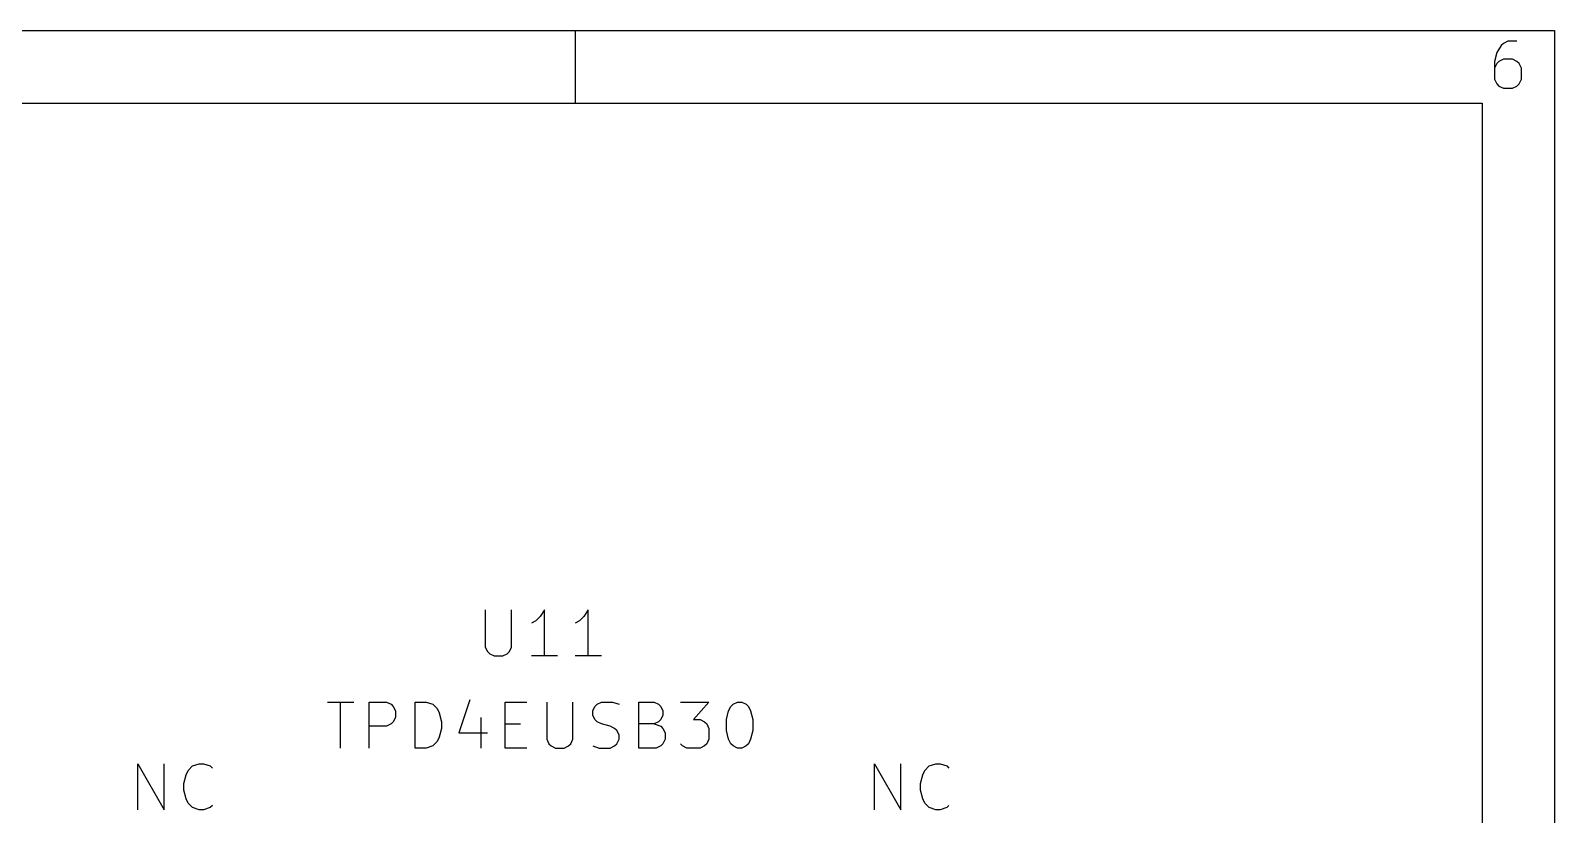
# Model space of a CAD drawing. Header units: millimetres. Extents: x 10 to 287, y -200 to -10.
# Drawn here: x 244.96 to 287, y -31.62 to -10 of the extents above; entities that cross this region are included whole.
import ezdxf

# ---------------------------------------------------------------- set-up
doc = ezdxf.new("R2010")
doc.units = ezdxf.units.MM
doc.layers.add('GREENSIXTYFIVE', color=129, linetype='CONTINUOUS')
doc.layers.add('RED', color=14, linetype='CONTINUOUS')

msp = doc.modelspace()

# ---------------------------------------------------------------- linework, layer by layer
at = {"layer": 'GREENSIXTYFIVE', "linetype": 'CONTINUOUS'}
for p, q in [((257.5076, -25.9792), (257.5076, -27.0073)), ((257.5076, -25.9792), (257.5076, -27.0073)), ((258.2333, -27.0073), (258.2333, -25.9792)), ((258.2333, -27.0073), (258.2333, -25.9792)), ((259.1405, -25.9792), (259.0196, -26.1607)), ((259.1405, -25.9792), (259.0196, -26.1607)), ((259.1405, -27.2492), (259.1405, -25.9792)), ((259.1405, -27.2492), (259.1405, -25.9792)), ((260.35, -25.9792), (260.2291, -26.1607)), ((260.35, -25.9792), (260.2291, -26.1607)), ((260.35, -27.2492), (260.35, -25.9792)), ((260.35, -27.2492), (260.35, -25.9792)), ((258.8986, -26.2816), (258.7777, -26.3421)), ((258.8986, -26.2816), (258.7777, -26.3421)), ((259.0196, -26.1607), (258.8986, -26.2816)), ((259.0196, -26.1607), (258.8986, -26.2816)), ((260.1081, -26.2816), (259.9872, -26.3421)), ((260.1081, -26.2816), (259.9872, -26.3421)), ((260.2291, -26.1607), (260.1081, -26.2816)), ((260.2291, -26.1607), (260.1081, -26.2816)), ((257.5076, -27.0073), (257.5681, -27.1283)), ((257.5076, -27.0073), (257.5681, -27.1283)), ((257.5681, -27.1283), (257.6286, -27.1888)), ((257.5681, -27.1283), (257.6286, -27.1888)), ((257.6286, -27.1888), (257.7495, -27.2492)), ((257.6286, -27.1888), (257.7495, -27.2492)), ((257.7495, -27.2492), (257.9914, -27.2492)), ((257.7495, -27.2492), (257.9914, -27.2492)), ((257.9914, -27.2492), (258.1124, -27.1888)), ((257.9914, -27.2492), (258.1124, -27.1888)), ((258.1124, -27.1888), (258.1729, -27.1283)), ((258.1124, -27.1888), (258.1729, -27.1283)), ((258.1729, -27.1283), (258.2333, -27.0073)), ((258.1729, -27.1283), (258.2333, -27.0073)), ((259.5034, -27.2492), (258.7777, -27.2492)), ((259.5034, -27.2492), (258.7777, -27.2492)), ((260.7129, -27.2492), (259.9872, -27.2492)), ((260.7129, -27.2492), (259.9872, -27.2492)), ((253.1534, -28.5192), (253.8791, -28.5192)), ((253.1534, -28.5192), (253.8791, -28.5192)), ((253.5163, -29.7892), (253.5163, -28.5192)), ((253.5163, -29.7892), (253.5163, -28.5192)), ((254.3024, -29.7892), (254.3024, -28.5192)), ((254.3024, -28.5192), (254.7862, -28.5192)), ((254.3024, -29.7892), (254.3024, -28.5192)), ((254.3024, -28.5192), (254.7862, -28.5192)), ((254.7862, -28.5192), (254.9072, -28.5797)), ((254.7862, -28.5192), (254.9072, -28.5797)), ((254.9072, -28.5797), (254.9677, -28.6402)), ((254.9072, -28.5797), (254.9677, -28.6402)), ((255.5724, -29.7892), (255.5724, -28.5192)), ((255.5724, -28.5192), (255.8748, -28.5192)), ((255.5724, -29.7892), (255.5724, -28.5192)), ((255.5724, -28.5192), (255.8748, -28.5192)), ((255.8748, -28.5192), (256.0562, -28.5797)), ((255.8748, -28.5192), (256.0562, -28.5797)), ((256.0562, -28.5797), (256.1772, -28.7007)), ((256.0562, -28.5797), (256.1772, -28.7007)), ((257.0843, -28.4588), (256.782, -29.3659)), ((257.0843, -28.4588), (256.782, -29.3659)), ((258.0519, -29.7892), (258.0519, -28.5192)), ((258.0519, -28.5192), (258.6567, -28.5192)), ((258.0519, -29.7892), (258.0519, -28.5192)), ((258.0519, -28.5192), (258.6567, -28.5192)), ((259.2009, -28.5192), (259.2009, -29.5473)), ((259.2009, -28.5192), (259.2009, -29.5473)), ((259.9266, -29.5473), (259.9266, -28.5192)), ((259.9266, -29.5473), (259.9266, -28.5192)), ((260.5314, -28.6402), (260.5919, -28.5797)), ((260.5314, -28.6402), (260.5919, -28.5797)), ((260.5919, -28.5797), (260.7129, -28.5192)), ((260.5919, -28.5797), (260.7129, -28.5192)), ((260.7129, -28.5192), (261.0152, -28.5192)), ((260.7129, -28.5192), (261.0152, -28.5192)), ((261.0152, -28.5192), (261.1967, -28.5797)), ((261.0152, -28.5192), (261.1967, -28.5797)), ((261.7409, -29.7892), (261.7409, -28.5192)), ((261.7409, -28.5192), (262.1643, -28.5192)), ((261.7409, -29.7892), (261.7409, -28.5192)), ((261.7409, -28.5192), (262.1643, -28.5192)), ((262.1643, -28.5192), (262.2852, -28.5797)), ((262.1643, -28.5192), (262.2852, -28.5797)), ((262.2852, -28.5797), (262.3457, -28.6402)), ((262.2852, -28.5797), (262.3457, -28.6402)), ((262.89, -28.5192), (263.6762, -28.5192)), ((262.89, -28.5192), (263.6762, -28.5192)), ((263.6762, -28.5192), (263.2528, -29.003)), ((263.6762, -28.5192), (263.2528, -29.003)), ((264.2809, -28.6402), (264.3414, -28.5797)), ((264.2809, -28.6402), (264.3414, -28.5797)), ((264.3414, -28.5797), (264.4623, -28.5192)), ((264.3414, -28.5797), (264.4623, -28.5192)), ((264.4623, -28.5192), (264.5833, -28.5192)), ((264.4623, -28.5192), (264.5833, -28.5192)), ((264.5833, -28.5192), (264.7042, -28.5797)), ((264.5833, -28.5192), (264.7042, -28.5797)), ((264.7042, -28.5797), (264.7647, -28.6402)), ((264.7042, -28.5797), (264.7647, -28.6402)), ((254.9677, -28.6402), (255.0281, -28.7611)), ((254.9677, -28.6402), (255.0281, -28.7611)), ((255.0281, -28.9426), (254.9677, -29.0635)), ((255.0281, -28.9426), (254.9677, -29.0635)), ((255.0281, -28.7611), (255.0281, -28.9426)), ((255.0281, -28.7611), (255.0281, -28.9426)), ((256.1772, -28.7007), (256.2377, -28.8216)), ((256.1772, -28.7007), (256.2377, -28.8216)), ((256.2377, -28.8216), (256.2981, -29.0635)), ((256.2377, -28.8216), (256.2981, -29.0635)), ((257.3867, -28.9426), (257.3867, -29.7892)), ((257.3867, -28.9426), (257.3867, -29.7892)), ((260.471, -28.7611), (260.5314, -28.6402)), ((260.471, -28.7611), (260.5314, -28.6402)), ((260.471, -28.8821), (260.471, -28.7611)), ((260.471, -28.8821), (260.471, -28.7611)), ((260.5314, -29.003), (260.471, -28.8821)), ((260.5314, -29.003), (260.471, -28.8821)), ((260.5919, -29.0635), (260.5314, -29.003)), ((260.5919, -29.0635), (260.5314, -29.003)), ((262.3457, -29.003), (262.2852, -29.0635)), ((262.3457, -29.003), (262.2852, -29.0635)), ((262.3457, -28.6402), (262.4062, -28.7611)), ((262.3457, -28.6402), (262.4062, -28.7611)), ((262.4062, -28.8821), (262.3457, -29.003)), ((262.4062, -28.8821), (262.3457, -29.003)), ((262.4062, -28.7611), (262.4062, -28.8821)), ((262.4062, -28.7611), (262.4062, -28.8821)), ((263.2528, -29.003), (263.4343, -29.003)), ((263.2528, -29.003), (263.4343, -29.003)), ((263.4343, -29.003), (263.5552, -29.0635)), ((263.4343, -29.003), (263.5552, -29.0635)), ((264.16, -29.003), (264.2204, -28.7611)), ((264.16, -29.003), (264.2204, -28.7611)), ((264.16, -29.3054), (264.16, -29.003)), ((264.16, -29.3054), (264.16, -29.003)), ((264.2204, -28.7611), (264.2809, -28.6402)), ((264.2204, -28.7611), (264.2809, -28.6402)), ((264.7647, -28.6402), (264.8252, -28.7611)), ((264.7647, -28.6402), (264.8252, -28.7611)), ((264.8252, -28.7611), (264.8857, -29.003)), ((264.8252, -28.7611), (264.8857, -29.003)), ((264.8857, -29.003), (264.8857, -29.3054)), ((264.8857, -29.003), (264.8857, -29.3054)), ((254.7862, -29.1845), (254.3024, -29.1845)), ((254.7862, -29.1845), (254.3024, -29.1845)), ((254.9072, -29.124), (254.7862, -29.1845)), ((254.9072, -29.124), (254.7862, -29.1845)), ((254.9677, -29.0635), (254.9072, -29.124)), ((254.9677, -29.0635), (254.9072, -29.124)), ((256.2981, -29.2449), (256.2377, -29.4868)), ((256.2981, -29.2449), (256.2377, -29.4868)), ((256.2981, -29.0635), (256.2981, -29.2449)), ((256.2981, -29.0635), (256.2981, -29.2449)), ((256.782, -29.3659), (257.5681, -29.3659)), ((256.782, -29.3659), (257.5681, -29.3659)), ((258.0519, -29.124), (258.4753, -29.124)), ((258.0519, -29.124), (258.4753, -29.124)), ((260.7129, -29.124), (260.5919, -29.0635)), ((260.7129, -29.124), (260.5919, -29.0635)), ((260.9548, -29.1845), (260.7129, -29.124)), ((260.9548, -29.1845), (260.7129, -29.124)), ((261.0757, -29.2449), (260.9548, -29.1845)), ((261.0757, -29.2449), (260.9548, -29.1845)), ((261.1362, -29.3054), (261.0757, -29.2449)), ((261.1362, -29.3054), (261.0757, -29.2449)), ((261.1967, -29.4264), (261.1362, -29.3054)), ((261.1967, -29.4264), (261.1362, -29.3054)), ((261.1967, -29.5473), (261.1967, -29.4264)), ((261.1967, -29.5473), (261.1967, -29.4264)), ((262.1643, -29.124), (261.7409, -29.124)), ((262.1643, -29.124), (261.7409, -29.124)), ((262.2852, -29.0635), (262.1643, -29.124)), ((262.2852, -29.0635), (262.1643, -29.124)), ((262.1643, -29.124), (262.3457, -29.1845)), ((262.1643, -29.124), (262.3457, -29.1845)), ((262.3457, -29.1845), (262.4062, -29.2449)), ((262.3457, -29.1845), (262.4062, -29.2449)), ((262.4062, -29.2449), (262.4666, -29.3659)), ((262.4062, -29.2449), (262.4666, -29.3659)), ((262.4666, -29.3659), (262.4666, -29.5473)), ((262.4666, -29.3659), (262.4666, -29.5473)), ((263.5552, -29.0635), (263.6157, -29.124)), ((263.5552, -29.0635), (263.6157, -29.124)), ((263.6157, -29.124), (263.6762, -29.2449)), ((263.6157, -29.124), (263.6762, -29.2449)), ((263.6762, -29.2449), (263.6762, -29.5473)), ((263.6762, -29.2449), (263.6762, -29.5473)), ((264.2204, -29.5473), (264.16, -29.3054)), ((264.2204, -29.5473), (264.16, -29.3054)), ((264.8857, -29.3054), (264.8252, -29.5473)), ((264.8857, -29.3054), (264.8252, -29.5473)), ((255.8748, -29.7892), (255.5724, -29.7892)), ((255.8748, -29.7892), (255.5724, -29.7892)), ((256.0562, -29.7288), (255.8748, -29.7892)), ((256.0562, -29.7288), (255.8748, -29.7892)), ((256.1772, -29.6078), (256.0562, -29.7288)), ((256.1772, -29.6078), (256.0562, -29.7288)), ((256.2377, -29.4868), (256.1772, -29.6078)), ((256.2377, -29.4868), (256.1772, -29.6078)), ((258.6567, -29.7892), (258.0519, -29.7892)), ((258.6567, -29.7892), (258.0519, -29.7892)), ((259.2009, -29.5473), (259.2614, -29.6683)), ((259.2009, -29.5473), (259.2614, -29.6683)), ((259.2614, -29.6683), (259.3219, -29.7288)), ((259.2614, -29.6683), (259.3219, -29.7288)), ((259.3219, -29.7288), (259.4428, -29.7892)), ((259.3219, -29.7288), (259.4428, -29.7892)), ((259.4428, -29.7892), (259.6847, -29.7892)), ((259.4428, -29.7892), (259.6847, -29.7892)), ((259.6847, -29.7892), (259.8057, -29.7288)), ((259.6847, -29.7892), (259.8057, -29.7288)), ((259.8057, -29.7288), (259.8662, -29.6683)), ((259.8057, -29.7288), (259.8662, -29.6683)), ((259.8662, -29.6683), (259.9266, -29.5473)), ((259.8662, -29.6683), (259.9266, -29.5473)), ((260.471, -29.7288), (260.6524, -29.7892)), ((260.471, -29.7288), (260.6524, -29.7892)), ((260.6524, -29.7892), (260.9548, -29.7892)), ((260.6524, -29.7892), (260.9548, -29.7892)), ((260.9548, -29.7892), (261.0757, -29.7288)), ((260.9548, -29.7892), (261.0757, -29.7288)), ((261.0757, -29.7288), (261.1362, -29.6683)), ((261.0757, -29.7288), (261.1362, -29.6683)), ((261.1362, -29.6683), (261.1967, -29.5473)), ((261.1362, -29.6683), (261.1967, -29.5473)), ((262.2247, -29.7892), (261.7409, -29.7892)), ((262.2247, -29.7892), (261.7409, -29.7892)), ((262.3457, -29.7288), (262.2247, -29.7892)), ((262.3457, -29.7288), (262.2247, -29.7892)), ((262.4062, -29.6683), (262.3457, -29.7288)), ((262.4062, -29.6683), (262.3457, -29.7288)), ((262.4666, -29.5473), (262.4062, -29.6683)), ((262.4666, -29.5473), (262.4062, -29.6683)), ((262.9505, -29.7288), (262.89, -29.6683)), ((262.9505, -29.7288), (262.89, -29.6683)), ((263.0714, -29.7892), (262.9505, -29.7288)), ((263.0714, -29.7892), (262.9505, -29.7288)), ((263.4343, -29.7892), (263.0714, -29.7892)), ((263.4343, -29.7892), (263.0714, -29.7892)), ((263.5552, -29.7288), (263.4343, -29.7892)), ((263.5552, -29.7288), (263.4343, -29.7892)), ((263.6157, -29.6683), (263.5552, -29.7288)), ((263.6157, -29.6683), (263.5552, -29.7288)), ((263.6762, -29.5473), (263.6157, -29.6683)), ((263.6762, -29.5473), (263.6157, -29.6683)), ((264.2809, -29.6683), (264.2204, -29.5473)), ((264.2809, -29.6683), (264.2204, -29.5473)), ((264.3414, -29.7288), (264.2809, -29.6683)), ((264.3414, -29.7288), (264.2809, -29.6683)), ((264.4623, -29.7892), (264.3414, -29.7288)), ((264.4623, -29.7892), (264.3414, -29.7288)), ((264.5833, -29.7892), (264.4623, -29.7892)), ((264.5833, -29.7892), (264.4623, -29.7892)), ((264.7042, -29.7288), (264.5833, -29.7892)), ((264.7042, -29.7288), (264.5833, -29.7892)), ((264.7647, -29.6683), (264.7042, -29.7288)), ((264.7647, -29.6683), (264.7042, -29.7288)), ((264.8252, -29.5473), (264.7647, -29.6683)), ((264.8252, -29.5473), (264.7647, -29.6683)), ((247.9221, -31.4929), (247.9221, -30.2229)), ((247.9221, -30.2229), (248.6478, -31.4929)), ((247.9221, -31.4929), (247.9221, -30.2229)), ((247.9221, -30.2229), (248.6478, -31.4929)), ((248.6478, -31.4929), (248.6478, -30.2229)), ((248.6478, -31.4929), (248.6478, -30.2229)), ((249.4341, -30.2834), (249.6155, -30.2229)), ((249.4341, -30.2834), (249.6155, -30.2229)), ((249.6155, -30.2229), (249.7364, -30.2229)), ((249.6155, -30.2229), (249.7364, -30.2229)), ((249.7364, -30.2229), (249.9179, -30.2834)), ((249.7364, -30.2229), (249.9179, -30.2834)), ((268.2421, -31.4929), (268.2421, -30.2229)), ((268.2421, -30.2229), (268.9678, -31.4929)), ((268.2421, -31.4929), (268.2421, -30.2229)), ((268.2421, -30.2229), (268.9678, -31.4929)), ((268.9678, -31.4929), (268.9678, -30.2229)), ((268.9678, -31.4929), (268.9678, -30.2229)), ((269.7541, -30.2834), (269.9355, -30.2229)), ((269.7541, -30.2834), (269.9355, -30.2229)), ((269.9355, -30.2229), (270.0564, -30.2229)), ((269.9355, -30.2229), (270.0564, -30.2229)), ((270.0564, -30.2229), (270.2379, -30.2834)), ((270.0564, -30.2229), (270.2379, -30.2834)), ((249.1922, -30.7672), (249.2526, -30.5253)), ((249.1922, -30.7672), (249.2526, -30.5253)), ((249.2526, -30.5253), (249.3131, -30.4044)), ((249.2526, -30.5253), (249.3131, -30.4044)), ((249.3131, -30.4044), (249.4341, -30.2834)), ((249.3131, -30.4044), (249.4341, -30.2834)), ((249.9179, -30.2834), (249.9783, -30.3439)), ((249.9179, -30.2834), (249.9783, -30.3439)), ((269.5122, -30.7672), (269.5726, -30.5253)), ((269.5122, -30.7672), (269.5726, -30.5253)), ((269.5726, -30.5253), (269.6331, -30.4044)), ((269.5726, -30.5253), (269.6331, -30.4044)), ((269.6331, -30.4044), (269.7541, -30.2834)), ((269.6331, -30.4044), (269.7541, -30.2834)), ((270.2379, -30.2834), (270.2983, -30.3439)), ((270.2379, -30.2834), (270.2983, -30.3439)), ((249.1922, -30.9486), (249.1922, -30.7672)), ((249.1922, -30.9486), (249.1922, -30.7672)), ((249.2526, -31.1905), (249.1922, -30.9486)), ((249.2526, -31.1905), (249.1922, -30.9486)), ((269.5122, -30.9486), (269.5122, -30.7672)), ((269.5122, -30.9486), (269.5122, -30.7672)), ((269.5726, -31.1905), (269.5122, -30.9486)), ((269.5726, -31.1905), (269.5122, -30.9486)), ((249.3131, -31.3115), (249.2526, -31.1905)), ((249.3131, -31.3115), (249.2526, -31.1905)), ((249.4341, -31.4325), (249.3131, -31.3115)), ((249.4341, -31.4325), (249.3131, -31.3115)), ((249.6155, -31.4929), (249.4341, -31.4325)), ((249.6155, -31.4929), (249.4341, -31.4325)), ((249.7364, -31.4929), (249.6155, -31.4929)), ((249.7364, -31.4929), (249.6155, -31.4929)), ((249.9179, -31.4325), (249.7364, -31.4929)), ((249.9179, -31.4325), (249.7364, -31.4929)), ((249.9783, -31.372), (249.9179, -31.4325)), ((249.9783, -31.372), (249.9179, -31.4325)), ((269.6331, -31.3115), (269.5726, -31.1905)), ((269.6331, -31.3115), (269.5726, -31.1905)), ((269.7541, -31.4325), (269.6331, -31.3115)), ((269.7541, -31.4325), (269.6331, -31.3115)), ((269.9355, -31.4929), (269.7541, -31.4325)), ((269.9355, -31.4929), (269.7541, -31.4325)), ((270.0564, -31.4929), (269.9355, -31.4929)), ((270.0564, -31.4929), (269.9355, -31.4929)), ((270.2379, -31.4325), (270.0564, -31.4929)), ((270.2379, -31.4325), (270.0564, -31.4929)), ((270.2983, -31.372), (270.2379, -31.4325)), ((270.2983, -31.372), (270.2379, -31.4325))]:
    msp.add_line(p, q, dxfattribs=at)
at = {"layer": 'RED', "linetype": 'CONTINUOUS'}
for p, q in [((10, -10), (287.0022, -10)), ((260, -12), (260, -10)), ((287.0022, -10), (287.0022, -200.0072)), ((285.5319, -10.4175), (285.4081, -10.6032)), ((285.5938, -10.3556), (285.5319, -10.4175)), ((285.7176, -10.2937), (285.5938, -10.3556)), ((285.9652, -10.2937), (285.7176, -10.2937)), ((285.4081, -10.6032), (285.3462, -10.8508)), ((285.3462, -10.8508), (285.3462, -11.346)), ((285.4081, -10.9127), (285.3462, -11.0365)), ((285.47, -10.8508), (285.4081, -10.9127)), ((285.5938, -10.7889), (285.47, -10.8508)), ((285.8414, -10.7889), (285.5938, -10.7889)), ((285.9652, -10.8508), (285.8414, -10.7889)), ((286.0271, -10.9127), (285.9652, -10.8508)), ((286.089, -11.0365), (286.0271, -10.9127)), ((285.3462, -11.346), (285.4081, -11.4698)), ((286.0271, -11.4698), (286.089, -11.346)), ((286.089, -11.346), (286.089, -11.0365)), ((285.4081, -11.4698), (285.47, -11.5318)), ((285.47, -11.5318), (285.5938, -11.5937)), ((285.5938, -11.5937), (285.8414, -11.5937)), ((285.8414, -11.5937), (285.9652, -11.5318)), ((285.9652, -11.5318), (286.0271, -11.4698)), ((12, -12), (285.0022, -12)), ((285.0022, -12), (285.0022, -198.0072))]:
    msp.add_line(p, q, dxfattribs=at)

doc.saveas('drawing.dxf')
